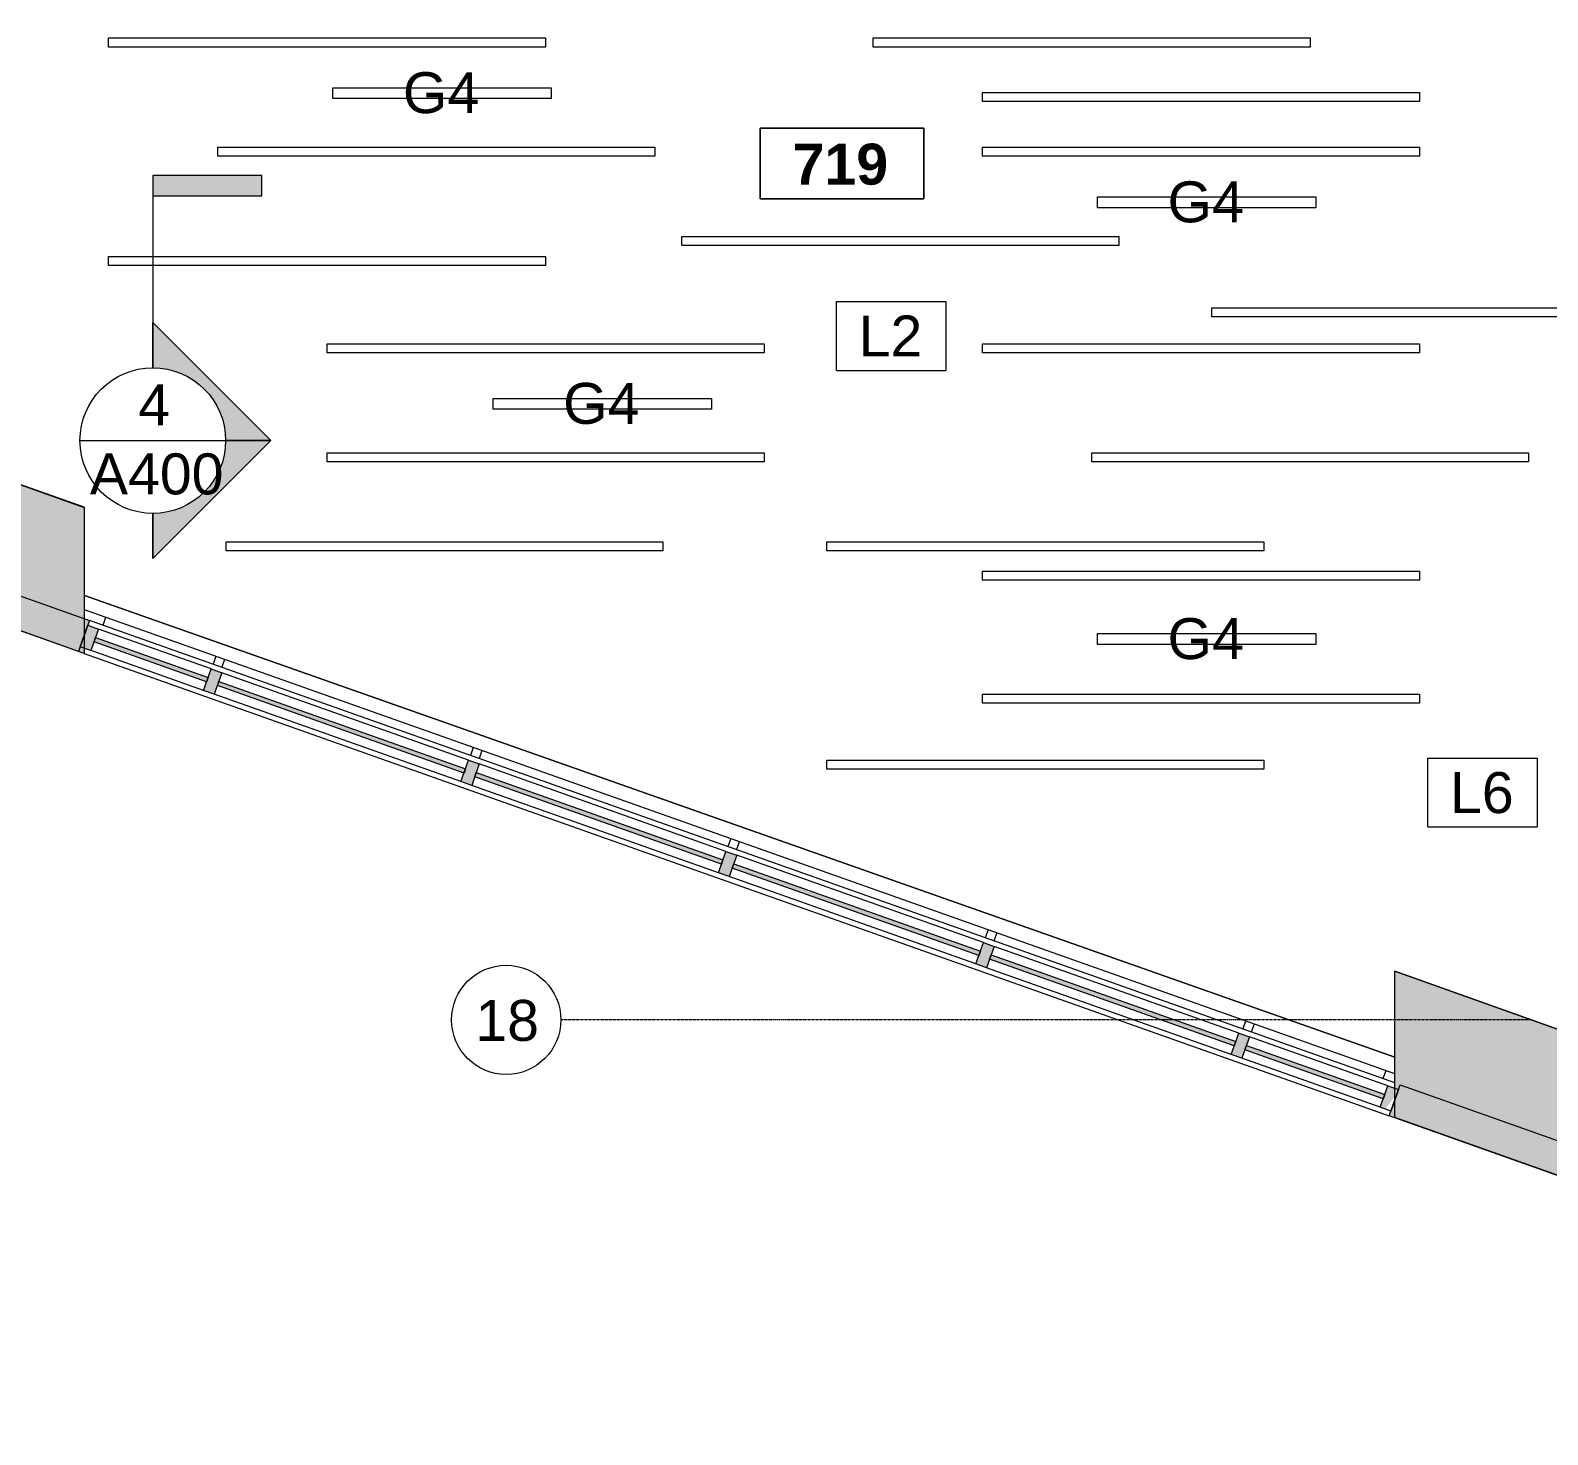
# Model space of a CAD drawing. Header units: inches. Extents: x -2332 to 1043, y -456 to 2193.
# Drawn here: x 502.2 to 835.6, y -453.5 to -144.8 of the extents above; entities that cross this region are included whole.
import ezdxf

# ---------------------------------------------------------------- set-up
doc = ezdxf.new("R2010")
doc.units = ezdxf.units.IN
doc.header["$MEASUREMENT"] = 0
doc.linetypes.add('Grid Line 1_2_', pattern=[0.875, 0.5, -0.125, 0.125, -0.125])
for name, color, linetype, lineweight in [('5033_00_7th-9th Floors_Updated_dwg', 8, 'Continuous', 9), ('A-ANNO-KEYN', 231, 'Continuous', 9), ('A-AREA-IDEN', 2, 'Continuous', 9), ('A-CLNG', 13, 'Continuous', 13), ('A-COLS', 52, 'Continuous', 13), ('A-GLAZ-CURT', 52, 'Continuous', 13), ('A-GLAZ-CWMG', 51, 'Continuous', 13), ('A-Glaz-Exst', 7, 'Continuous', 9), ('A-Shell', 7, 'Continuous', 9), ('A-WALL-PATT', 111, 'Continuous', 13), ('COLUMN', 7, 'Continuous', 9), ('E-LITE-EQPM', 33, 'Continuous', 9), ('E-LITE-EQPM-IDEN', 33, 'Continuous', 9), ('G-ANNO-SYMB', 111, 'Continuous', 9), ('I-WALL', 2, 'Continuous', 13), ('S-GRID', 1, 'Continuous', 9), ('S-GRID-IDEN', 1, 'Continuous', 9)]:
    doc.layers.add(name, color=color, linetype=linetype, lineweight=lineweight)
doc.styles.add('Arial', font='arial.ttf', dxfattribs={"height": 9})
doc.styles.add('Swis721 Lt BT_2', font='swissl.ttf', dxfattribs={"height": 9})
doc.styles.add('Swis721 Lt BT_B', font='', dxfattribs={"height": 9})
doc.styles.get('Swis721 Lt BT_B').set_extended_font_data('Swis721 Lt BT', bold=True)

# ---------------------------------------------------------------- blocks, each defined once
blk = doc.blocks.new('5033_00_7th-9th Floors_Updated_dwg_column casing-V19-7TH FLOOR REFLECTED CEILING PLAN')
at = {"layer": 'COLUMN'}
for p, q in [((-1429.54, -221.41), (-1457.08, -211.6)), ((-1397.06, -232.99), (-1425.79, -222.75))]:
    blk.add_line(p, q, dxfattribs=at)
blk = doc.blocks.new('5033_00_7th-9th Floors_Updated_dwg_column casing-9774975-7TH FLOOR REFLECTED CEILING PLAN')
at = {"layer": 'COLUMN'}
blk.add_line((-1397.06, -232.99), (-1457.08, -211.6), dxfattribs=at)
blk = doc.blocks.new('5033_00_7th-9th Floors_Updated_dwg-8585573-7TH FLOOR REFLECTED CEILING PLAN')
at = {"layer": 'A-Glaz-Exst'}
for p, q in [((801.98, -554.19), (514.07, -452.16)), ((518.19, -455.55), (518.8, -453.82)), ((542.98, -462.39), (542.37, -464.12)), ((544.86, -463.06), (544.25, -464.79)), ((599.53, -482.43), (598.92, -484.17)), ((601.41, -483.1), (600.8, -484.83)), ((656.08, -502.47), (655.47, -504.21)), ((657.97, -503.14), (657.36, -504.88)), ((712.64, -522.52), (712.02, -524.26)), ((714.52, -523.18), (713.91, -524.92)), ((769.19, -542.56), (768.58, -544.3)), ((771.08, -543.23), (770.46, -544.97)), ((799.99, -553.47), (799.37, -555.22))]:
    blk.add_line(p, q, dxfattribs=at)
at = {"layer": 'A-Glaz-Exst', "flags": 128}
blk.add_lwpolyline([(801.98, -550.48), (514.11, -449.02)], close=True, dxfattribs=at)
at = {"layer": 'A-Shell'}
blk.add_line((514.11, -449.02), (801.98, -550.48), dxfattribs=at)
for name, p in [('5033_00_7th-9th Floors_Updated_dwg_column casing-V19-7TH FLOOR REFLECTED CEILING PLAN', (1911.06, -196.64)), ('5033_00_7th-9th Floors_Updated_dwg_column casing-V19-7TH FLOOR REFLECTED CEILING PLAN', (1911.06, -196.64)), ('5033_00_7th-9th Floors_Updated_dwg_column casing-9774975-7TH FLOOR REFLECTED CEILING PLAN', (2259.06, -319.99)), ('5033_00_7th-9th Floors_Updated_dwg_column casing-9774975-7TH FLOOR REFLECTED CEILING PLAN', (2259.06, -319.99))]:
    blk.add_blockref(name, p)
blk = doc.blocks.new('Columns 1 - Columns 1-7118049-7TH FLOOR REFLECTED CEILING PLAN')
at = {"layer": 'A-COLS', "lineweight": 9}
h = blk.add_hatch(color=7, dxfattribs=at)
h.paths.add_polyline_path([(862, -405.11), (861.98, -372.97), (801.98, -351.58), (801.98, -383.71), (861.95, -405.09)], flags=0)
h.paths.add_polyline_path([(992.59, -377), (1004.95, -376.98), (1004.95, -365), (986.95, -365), (986.95, -377), (991.45, -377)], flags=0)
h.paths.add_polyline_path([(514, -281.76), (514, -249.63), (453.98, -228.24), (453.98, -260.37), (513.95, -281.74)], flags=0)
h.paths.add_polyline_path([(166, -158.41), (166, -126.28), (105.98, -104.89), (105.98, -137.02), (165.95, -158.39)], flags=0)
h.paths.add_polyline_path([(-182, -35.06), (-182, -2.93), (-242.02, 18.46), (-242.02, -13.67), (-182.05, -35.04)], flags=0)
h.paths.add_polyline_path([(-1982.09, 88.27), (-1922.03, 109.69), (-1922.03, 140.32), (-1982.09, 118.92), (-1982.06, 97), (-1976.88, 98.83), (-1974.21, 91.29), (-1982.09, 88.5), (-1982.09, 88.41)], flags=0)
h.paths.add_polyline_path([(-530, 88.28), (-530, 120.42), (-590.02, 141.81), (-590.02, 109.68), (-530.05, 88.3)], flags=0)
h.paths.add_polyline_path([(829.27, 109), (843.95, 109.02), (843.91, 133), (819.95, 133), (819.95, 109), (828.45, 109)], flags=0)
h.paths.add_polyline_path([(991.45, 115), (1004.95, 115.02), (1004.95, 127), (986.95, 127), (986.95, 115), (990.95, 115)], flags=0)
h.paths.add_polyline_path([(-1634.06, 211.7), (-1574.03, 233.05), (-1574.03, 264.36), (-1634.06, 242.96), (-1634.06, 211.72)], flags=0)
h.paths.add_polyline_path([(-878.47, 211.8), (-878.47, 243.93), (-938.5, 265.32), (-938.5, 233.19), (-878.52, 211.82)], flags=0)
h.paths.add_polyline_path([(483.3, 232), (495.95, 232), (495.95, 256), (472.03, 256), (472.03, 232), (482.96, 232)], flags=0)
h.paths.add_polyline_path([(-1286.05, 334.98), (-1268.05, 341.39), (-1268.05, 345.6), (-1256.05, 349.87), (-1244.05, 345.6), (-1244.05, 341.38), (-1226.05, 335.02), (-1226.06, 367), (-1256.05, 377.69), (-1286.05, 367), (-1286.05, 335.02)], flags=0)
h.paths.add_polyline_path([(-2021.16, 351.64), (-2013.01, 374.21), (-2035.58, 382.36), (-2043.73, 359.79), (-2023.91, 352.63)], flags=0)
h.paths.add_polyline_path([(-208.32, 478), (-200.03, 478), (-200.03, 502), (-219.79, 502), (-224.03, 490.27), (-224.03, 478), (-210.67, 478)], flags=0)
h.paths.add_polyline_path([(-224.03, 501.32), (-223.78, 502), (-224.03, 502)], flags=0)
h.paths.add_polyline_path([(-559.03, 601), (-548.03, 601), (-548.03, 625), (-569.15, 625), (-572.03, 617.05), (-572.03, 601)], flags=0)
h.paths.add_polyline_path([(472.2, 601), (496.2, 601), (496.2, 625), (472.2, 625)], flags=0)
h.paths.add_polyline_path([(831.97, 601.06), (843.95, 601.08), (843.91, 625.06), (819.95, 625.06), (819.95, 601.06), (831.95, 601.06)], flags=0)
h.paths.add_polyline_path([(993.74, 607.06), (1004.95, 607.08), (1004.95, 619.06), (986.95, 619.06), (986.95, 607.06), (991.45, 607.06)], flags=0)
h.paths.add_polyline_path([(-1887.92, 720.64), (-1879.77, 743.21), (-1902.34, 751.36), (-1910.49, 728.79), (-1893.62, 722.69)], flags=0)
h.paths.add_polyline_path([(-903.4, 724), (-896.03, 724), (-896.03, 748), (-920.67, 748), (-920.67, 724), (-910.74, 724)], flags=0)
h.paths.add_polyline_path([(-1610.23, 724), (-1592.03, 724), (-1592.03, 748), (-1616.03, 748), (-1616.03, 724), (-1612.44, 724)], flags=0)
h.paths.add_polyline_path([(-1843.5, 843.64), (-1835.35, 866.21), (-1857.93, 874.36), (-1866.08, 851.79), (-1845.52, 844.36)], flags=0)
h.paths.add_polyline_path([(490.72, 847), (496.2, 847), (496.2, 871), (472.2, 871), (472.2, 847), (477.69, 847)], flags=0)
h.paths.add_polyline_path([(-1612.44, 847), (-1574.05, 847.02), (-1574.06, 871), (-1616.19, 871), (-1616.19, 847)], flags=0)
h.paths.add_polyline_path([(-1243.86, 847.03), (-1243.86, 871), (-1268.03, 871), (-1268.03, 847.03)], flags=0)
h.paths.add_polyline_path([(841.98, 1093), (843.95, 1093.02), (843.91, 1117), (819.95, 1117), (819.95, 1093), (835.45, 1093)], flags=0)
h.paths.add_polyline_path([(495.42, 1093), (495.95, 1093), (495.95, 1117), (471.83, 1117), (471.83, 1093), (495.41, 1093)], flags=0)
h.paths.add_polyline_path([(-1616.3, 1093.21), (-1592.35, 1093.21), (-1592.35, 1117.25), (-1616.3, 1117.25), (-1616.3, 1095.67)], flags=0)
h.paths.add_polyline_path([(-1268.29, 1093.21), (-1244.3, 1093.21), (-1244.3, 1117.25), (-1268.29, 1117.25)], flags=0)
h.paths.add_polyline_path([(991.33, 1099), (1004.95, 1099.02), (1004.95, 1111), (986.95, 1111), (986.95, 1099), (991.2, 1099)], flags=0)
h.paths.add_polyline_path([(-1268.22, 1339.25), (-1244.3, 1339.25), (-1244.3, 1363.25), (-1268.3, 1363.25), (-1268.3, 1339.25)], flags=0)
h.paths.add_polyline_path([(-1616.3, 1339.25), (-1592.3, 1339.25), (-1592.3, 1363.25), (-1616.3, 1363.25), (-1616.3, 1341.67)], flags=0)
h.paths.add_polyline_path([(484, 1462.86), (495.95, 1462.86), (495.95, 1486.86), (471.95, 1486.86), (471.95, 1462.86), (483.85, 1462.86)], flags=0)
h.paths.add_polyline_path([(801.95, 1567), (861.95, 1588.4), (861.95, 1619.14), (850.07, 1619.14), (850, 1619.04), (849.95, 1619.16), (849.95, 1622.86), (801.95, 1605.75), (801.95, 1567.02)], flags=0)
h.paths.add_polyline_path([(-1607.55, 1585.02), (-1592.05, 1585.02), (-1592.05, 1609.02), (-1616.05, 1609.02), (-1616.05, 1585.02)], flags=0)
h.paths.add_polyline_path([(-1256.44, 1585.27), (-1244.3, 1585.27), (-1244.3, 1609.27), (-1268.3, 1609.27), (-1268.3, 1585.27), (-1256.86, 1585.27)], flags=0)
h.paths.add_polyline_path([(-1654.55, 1731.02), (-1654.55, 1776.02), (-1678.05, 1776.02), (-1678.05, 1772.52), (-1658.05, 1772.52), (-1658.05, 1734.52), (-1678.05, 1734.52), (-1678.05, 1731.02), (-1658.05, 1731.02)], flags=0)
h.paths.add_polyline_path([(122.95, 1827.02), (148.95, 1827.02), (148.95, 1853.02), (122.95, 1853.02), (122.95, 1829.42)], flags=0)
h.paths.add_polyline_path([(496.95, 1827.02), (496.95, 1853.02), (470.95, 1853.02), (470.95, 1827.02)], flags=0)
h.paths.add_polyline_path([(-921.05, 1827.02), (-895.05, 1827.02), (-895.05, 1853.02), (-921.05, 1853.02), (-921.05, 1829.42)], flags=0)
h.paths.add_polyline_path([(-572.04, 1827.02), (-547.04, 1827.02), (-547.04, 1853.02), (-573.04, 1853.02), (-573.04, 1827.02)], flags=0)
h.paths.add_polyline_path([(-199.03, 1827.04), (-199.03, 1853.03), (-225.05, 1853.03), (-225.05, 1827.04), (-200.04, 1827.04)], flags=0)
h.paths.add_polyline_path([(-1592.3, 1828.27), (-1592.3, 1852.27), (-1600.05, 1852.27), (-1600.05, 2104.82), (-1574.05, 2104.82), (-1574.05, 2138.82), (-1608.05, 2138.82), (-1608.05, 1852.27), (-1616.3, 1852.27), (-1616.3, 1828.27)], flags=0)
h.paths.add_polyline_path([(-1244.3, 1828.27), (-1244.3, 1852.27), (-1268.3, 1852.27), (-1268.3, 1828.27)], flags=0)
h.paths.add_polyline_path([(-1678.05, 1836.02), (-1620.8, 1836.02), (-1620.8, 1844.02), (-1678.05, 1844.02)], flags=0)
h.paths.add_polyline_path([(831.95, 2100.07), (861.95, 2100.07), (861.95, 2138.82), (801.95, 2138.82), (801.95, 2110.02), (831.95, 2110.02), (831.95, 2104.31)], flags=0)
h.paths.add_polyline_path([(-878.05, 2104.79), (-878.05, 2138.82), (-938.13, 2138.82), (-938.13, 2104.79)], flags=0)
h.paths.add_polyline_path([(-1286.03, 2104.81), (-1225.94, 2104.81), (-1225.94, 2138.82), (-1286.03, 2138.82)], flags=0)
h.paths.add_polyline_path([(454.05, 2104.82), (513.95, 2104.82), (513.95, 2138.82), (454.05, 2138.82)], flags=0)
h.paths.add_polyline_path([(-181.82, 2104.82), (-181.82, 2138.82), (-242.05, 2138.82), (-242.05, 2104.82)], flags=0)
h.paths.add_polyline_path([(-590.05, 2104.82), (-530.05, 2104.82), (-530.05, 2138.82), (-590.05, 2138.82)], flags=0)
h.paths.add_polyline_path([(165.96, 2104.82), (165.96, 2138.82), (105.95, 2138.82), (105.95, 2104.82)], flags=0)
at = {"layer": 'A-COLS', "color": 8, "lineweight": 20}
for p, q in [((453.98, -228.24), (514, -249.63)), ((514, -249.63), (514, -281.76)), ((514, -281.76), (453.98, -260.37)), ((801.98, -383.71), (801.98, -351.58)), ((801.98, -351.58), (862, -372.98)), ((862, -405.11), (801.98, -383.71))]:
    blk.add_line(p, q, dxfattribs=at)
blk = doc.blocks.new('System Panel - Glazed-7506826-7TH FLOOR REFLECTED CEILING PLAN')
at = {"layer": 'A-GLAZ-CURT', "lineweight": 9}
blk.add_hatch(color=7, dxfattribs=at).paths.add_polyline_path([(-16.13, 0.5), (-16.13, -0.5), (16.12, -0.5), (16.12, 0.5), (-1, 0.5)], flags=0)
at = {"layer": 'A-GLAZ-CURT', "color": 8, "lineweight": 20}
for p, q in [((-16.13, -0.5), (-16.13, 0.5)), ((-16.13, 0.5), (16.12, 0.5)), ((16.12, 0.5), (16.12, -0.5)), ((16.12, -0.5), (-16.13, -0.5))]:
    blk.add_line(p, q, dxfattribs=at)
blk = doc.blocks.new('System Panel - Glazed-7506809-7TH FLOOR REFLECTED CEILING PLAN')
at = {"layer": 'A-GLAZ-CURT', "lineweight": 9}
blk.add_hatch(color=7, dxfattribs=at).paths.add_polyline_path([(-13.13, 0.5), (-13.13, -0.5), (13.12, -0.5), (13.12, 0.5), (5.49, 0.5)], flags=0)
at = {"layer": 'A-GLAZ-CURT', "color": 8, "lineweight": 20}
for p, q in [((-13.13, -0.5), (-13.13, 0.5)), ((-13.13, 0.5), (13.12, 0.5)), ((13.12, 0.5), (13.12, -0.5)), ((13.12, -0.5), (-13.13, -0.5))]:
    blk.add_line(p, q, dxfattribs=at)
blk = doc.blocks.new('System Panel - Glazed-7344734-7TH FLOOR REFLECTED CEILING PLAN')
at = {"layer": 'A-GLAZ-CURT', "lineweight": 9}
blk.add_hatch(color=7, dxfattribs=at).paths.add_polyline_path([(-28.75, 0.5), (-28.75, -0.5), (28.75, -0.5), (28.75, 0.5), (-3.69, 0.5)], flags=0)
at = {"layer": 'A-GLAZ-CURT', "color": 8, "lineweight": 20}
for p, q in [((-28.75, -0.5), (-28.75, 0.5)), ((-28.75, 0.5), (28.75, 0.5)), ((28.75, 0.5), (28.75, -0.5)), ((28.75, -0.5), (-28.75, -0.5))]:
    blk.add_line(p, q, dxfattribs=at)
blk = doc.blocks.new('System Panel - Glazed-7506768-7TH FLOOR REFLECTED CEILING PLAN')
at = {"layer": 'A-GLAZ-CURT', "lineweight": 9}
blk.add_hatch(color=7, dxfattribs=at).paths.add_polyline_path([(-28.51, 0.5), (-28.51, -0.5), (28.51, -0.5), (28.51, 0.5)], flags=0)
at = {"layer": 'A-GLAZ-CURT', "color": 8, "lineweight": 20}
for p, q in [((-28.51, -0.5), (-28.51, 0.5)), ((-28.51, 0.5), (28.51, 0.5)), ((28.51, 0.5), (28.51, -0.5)), ((28.51, -0.5), (-28.51, -0.5))]:
    blk.add_line(p, q, dxfattribs=at)
blk = doc.blocks.new('Rectangular Mullion - 2_5_ x 5_ rectangular-7506824-7TH FLOOR REFLECTED CEILING PLAN')
at = {"layer": 'A-GLAZ-CWMG', "lineweight": 9}
for p, q in [((800.46, -376.78), (770.06, -366.01)), ((798.79, -381.5), (768.39, -370.72))]:
    blk.add_line(p, q, dxfattribs=at)
blk = doc.blocks.new('Rectangular Mullion - 2_5_ x 5_ rectangular-7506764-7TH FLOOR REFLECTED CEILING PLAN')
at = {"layer": 'A-GLAZ-CWMG', "lineweight": 9}
for p, q in [((420.65, -242.16), (366.9, -223.11)), ((418.98, -246.87), (365.23, -227.82))]:
    blk.add_line(p, q, dxfattribs=at)
blk = doc.blocks.new('Rectangular Mullion - 2_5_ x 5_ rectangular-7344019-7TH FLOOR REFLECTED CEILING PLAN')
at = {"layer": 'A-GLAZ-CWMG', "lineweight": 9}
for p, q in [((999.58, 1474.3), (999.58, 1531.8)), ((1004.58, 1474.3), (1004.58, 1531.8))]:
    blk.add_line(p, q, dxfattribs=at)
blk = doc.blocks.new('Rectangular Mullion - 2_5_ x 5_ rectangular-7506794-7TH FLOOR REFLECTED CEILING PLAN')
at = {"layer": 'A-GLAZ-CWMG', "lineweight": 9}
for p, q in [((541.94, -285.15), (517.2, -276.38)), ((540.27, -289.86), (515.53, -281.09))]:
    blk.add_line(p, q, dxfattribs=at)
blk = doc.blocks.new('Rectangular Mullion - 2_5_ x 5_ rectangular-7344731-7TH FLOOR REFLECTED CEILING PLAN')
at = {"layer": 'A-GLAZ-CWMG', "lineweight": 9}
blk.add_hatch(color=7, dxfattribs=at).paths.add_polyline_path([(-1.25, -0.5), (-1.25, 2.5), (1.25, 2.5), (1.25, -2.5), (-1.25, -2.5)], flags=0)
at = {"layer": 'A-GLAZ-CWMG', "color": 8, "lineweight": 20}
for p, q in [((1.25, 2.5), (-1.25, 2.5)), ((-1.25, 2.5), (-1.25, -2.5)), ((1.25, -2.5), (1.25, 2.5)), ((-1.25, -2.5), (1.25, -2.5))]:
    blk.add_line(p, q, dxfattribs=at)
blk = doc.blocks.new('Rectangular Mullion - 2_5_ x 5_ rectangular-7504807-7TH FLOOR REFLECTED CEILING PLAN')
at = {"layer": 'A-GLAZ-CWMG', "lineweight": 9}
blk.add_hatch(color=7, dxfattribs=at).paths.add_polyline_path([(-2.5, 2.5), (-0.38, 2.5), (0, 1.41), (0, -2.5), (-2.5, -2.5), (-2.5, 0.5)], flags=0)
at = {"layer": 'A-GLAZ-CWMG', "color": 8, "lineweight": 20}
for p, q in [((0, 2.5), (-2.5, 2.5)), ((-2.5, 2.5), (-2.5, -2.5)), ((0, -2.5), (0, 2.5)), ((-2.5, -2.5), (0, -2.5))]:
    blk.add_line(p, q, dxfattribs=at)
blk = doc.blocks.new('Rectangular Mullion - 2_5_ x 5_ rectangular-7504802-7TH FLOOR REFLECTED CEILING PLAN')
at = {"layer": 'A-GLAZ-CWMG', "lineweight": 9}
blk.add_hatch(color=7, dxfattribs=at).paths.add_polyline_path([(0, 2.5), (-2.5, 2.5), (-2.5, -2.5), (-1.39, -2.5), (0, 1.41)], flags=0)
at = {"layer": 'A-GLAZ-CWMG', "color": 8, "lineweight": 20}
for p, q in [((-2.5, 2.5), (0, 2.5)), ((-2.5, -2.5), (-2.5, 2.5)), ((0, 2.5), (0, -2.5)), ((0, -2.5), (-2.5, -2.5))]:
    blk.add_line(p, q, dxfattribs=at)
blk = doc.blocks.new('SUSPENDED LINEAR_Cooper_NeoRay_Straight and Narrow_22DP_0001 - Type G_3G Pendant Linea_4 Feet-8436090-7TH FLOOR REFLECTED CEILING PLAN')
at = {"layer": 'E-LITE-EQPM'}
for p, q in [((1.1875, 24), (-1.1875, 24)), ((-1.1875, 24), (-1.1875, -24)), ((1.1875, -24), (1.1875, 24)), ((-1.1875, -24), (1.1875, -24))]:
    blk.add_line(p, q, dxfattribs=at)
blk = doc.blocks.new('Ceilings 4 - Ceilings 3-7817608-7TH FLOOR REFLECTED CEILING PLAN')
at = {"layer": 'A-CLNG'}
for p, q in [((536.53, -151.89), (536.53, -149.89)), ((536.53, -149.89), (632.53, -149.89)), ((632.53, -149.89), (632.53, -151.89)), ((632.53, -151.89), (536.53, -151.89))]:
    blk.add_line(p, q, dxfattribs=at)
blk = doc.blocks.new('Ceilings 5 - Ceilings 3-7817841-7TH FLOOR REFLECTED CEILING PLAN')
at = {"layer": 'A-CLNG'}
for p, q in [((536.53, -151.89), (536.53, -149.89)), ((536.53, -149.89), (632.53, -149.89)), ((632.53, -149.89), (632.53, -151.89)), ((632.53, -151.89), (536.53, -151.89))]:
    blk.add_line(p, q, dxfattribs=at)
blk = doc.blocks.new('Ceilings 12 - Ceilings 3-7817885-7TH FLOOR REFLECTED CEILING PLAN')
at = {"layer": 'A-CLNG'}
for p, q in [((536.53, -151.89), (536.53, -149.89)), ((536.53, -149.89), (632.53, -149.89)), ((632.53, -149.89), (632.53, -151.89)), ((632.53, -151.89), (536.53, -151.89))]:
    blk.add_line(p, q, dxfattribs=at)
blk = doc.blocks.new('Ceilings 14 - Ceilings 3-7817927-7TH FLOOR REFLECTED CEILING PLAN')
at = {"layer": 'A-CLNG'}
for p, q in [((536.53, -151.89), (536.53, -149.89)), ((536.53, -149.89), (632.53, -149.89)), ((632.53, -149.89), (632.53, -151.89)), ((632.53, -151.89), (536.53, -151.89))]:
    blk.add_line(p, q, dxfattribs=at)
blk = doc.blocks.new('Ceilings 16 - Ceilings 3-7818003-7TH FLOOR REFLECTED CEILING PLAN')
at = {"layer": 'A-CLNG'}
for p, q in [((536.53, -151.89), (536.53, -149.89)), ((536.53, -149.89), (632.53, -149.89)), ((632.53, -149.89), (632.53, -151.89)), ((632.53, -151.89), (536.53, -151.89))]:
    blk.add_line(p, q, dxfattribs=at)
blk = doc.blocks.new('Ceilings 17 - Ceilings 3-7818247-7TH FLOOR REFLECTED CEILING PLAN')
at = {"layer": 'A-CLNG'}
for p, q in [((536.53, -151.89), (536.53, -149.89)), ((536.53, -149.89), (632.53, -149.89)), ((632.53, -149.89), (632.53, -151.89)), ((632.53, -151.89), (536.53, -151.89))]:
    blk.add_line(p, q, dxfattribs=at)
blk = doc.blocks.new('Ceilings 18 - Ceilings 3-7818312-7TH FLOOR REFLECTED CEILING PLAN')
at = {"layer": 'A-CLNG'}
for p, q in [((536.53, -151.89), (536.53, -149.89)), ((536.53, -149.89), (632.53, -149.89)), ((632.53, -149.89), (632.53, -151.89)), ((632.53, -151.89), (536.53, -151.89))]:
    blk.add_line(p, q, dxfattribs=at)
blk = doc.blocks.new('Ceilings 20 - Ceilings 3-7818399-7TH FLOOR REFLECTED CEILING PLAN')
at = {"layer": 'A-CLNG'}
for p, q in [((536.53, -151.89), (536.53, -149.89)), ((536.53, -149.89), (632.53, -149.89)), ((632.53, -149.89), (632.53, -151.89)), ((632.53, -151.89), (536.53, -151.89))]:
    blk.add_line(p, q, dxfattribs=at)
blk = doc.blocks.new('Ceilings 21 - Ceilings 3-7818420-7TH FLOOR REFLECTED CEILING PLAN')
at = {"layer": 'A-CLNG'}
for p, q in [((536.53, -151.89), (536.53, -149.89)), ((536.53, -149.89), (632.53, -149.89)), ((632.53, -149.89), (632.53, -151.89)), ((632.53, -151.89), (536.53, -151.89))]:
    blk.add_line(p, q, dxfattribs=at)
blk = doc.blocks.new('Ceilings 25 - Ceilings 3-7818580-7TH FLOOR REFLECTED CEILING PLAN')
at = {"layer": 'A-CLNG'}
for p, q in [((536.53, -151.89), (536.53, -149.89)), ((536.53, -149.89), (632.53, -149.89)), ((632.53, -149.89), (632.53, -151.89)), ((632.53, -151.89), (536.53, -151.89))]:
    blk.add_line(p, q, dxfattribs=at)
blk = doc.blocks.new('Ceilings 26 - Ceilings 3-7818618-7TH FLOOR REFLECTED CEILING PLAN')
at = {"layer": 'A-CLNG'}
for p, q in [((536.53, -151.89), (536.53, -149.89)), ((536.53, -149.89), (632.53, -149.89)), ((632.53, -149.89), (632.53, -151.89)), ((632.53, -151.89), (536.53, -151.89))]:
    blk.add_line(p, q, dxfattribs=at)
blk = doc.blocks.new('Ceilings 9 - Ceilings 3-8149832-7TH FLOOR REFLECTED CEILING PLAN')
at = {"layer": 'A-CLNG'}
for p, q in [((536.53, -151.89), (536.53, -149.89)), ((536.53, -149.89), (632.53, -149.89)), ((632.53, -149.89), (632.53, -151.89)), ((632.53, -151.89), (536.53, -151.89))]:
    blk.add_line(p, q, dxfattribs=at)
blk = doc.blocks.new('Ceilings 10 - Ceilings 3-8149875-7TH FLOOR REFLECTED CEILING PLAN')
at = {"layer": 'A-CLNG'}
for p, q in [((536.53, -151.89), (536.53, -149.89)), ((536.53, -149.89), (632.53, -149.89)), ((632.53, -149.89), (632.53, -151.89)), ((632.53, -151.89), (536.53, -151.89))]:
    blk.add_line(p, q, dxfattribs=at)
blk = doc.blocks.new('Ceilings 11 - Ceilings 3-8149917-7TH FLOOR REFLECTED CEILING PLAN')
at = {"layer": 'A-CLNG'}
for p, q in [((536.53, -151.89), (536.53, -149.89)), ((536.53, -149.89), (632.53, -149.89)), ((632.53, -149.89), (632.53, -151.89)), ((632.53, -151.89), (536.53, -151.89))]:
    blk.add_line(p, q, dxfattribs=at)
blk = doc.blocks.new('Ceilings 28 - Ceilings 3-8149952-7TH FLOOR REFLECTED CEILING PLAN')
at = {"layer": 'A-CLNG'}
for p, q in [((536.53, -151.89), (536.53, -149.89)), ((536.53, -149.89), (632.53, -149.89)), ((632.53, -149.89), (632.53, -151.89)), ((632.53, -151.89), (536.53, -151.89))]:
    blk.add_line(p, q, dxfattribs=at)
blk = doc.blocks.new('Ceilings 29 - Ceilings 3-8149993-7TH FLOOR REFLECTED CEILING PLAN')
at = {"layer": 'A-CLNG'}
for p, q in [((536.53, -151.89), (536.53, -149.89)), ((536.53, -149.89), (632.53, -149.89)), ((632.53, -149.89), (632.53, -151.89)), ((632.53, -151.89), (536.53, -151.89))]:
    blk.add_line(p, q, dxfattribs=at)
blk = doc.blocks.new('Ceilings 33 - Ceilings 3-8150031-7TH FLOOR REFLECTED CEILING PLAN')
at = {"layer": 'A-CLNG'}
for p, q in [((536.53, -151.89), (536.53, -149.89)), ((536.53, -149.89), (632.53, -149.89)), ((632.53, -149.89), (632.53, -151.89)), ((632.53, -151.89), (536.53, -151.89))]:
    blk.add_line(p, q, dxfattribs=at)
blk = doc.blocks.new('Room Tag - Number Only-4120135-7TH FLOOR REFLECTED CEILING PLAN')
at = {"layer": 'A-AREA-IDEN'}
for p, q in [((-0.1881, -0.1636), (-0.1881, -0.0018)), ((-0.1881, -0.0018), (0.1869, -0.0018)), ((0.1869, -0.0018), (-0.1881, -0.0018)), ((-0.1881, -0.0018), (-0.1881, -0.1636)), ((0.1869, -0.0018), (0.1869, -0.1636)), ((0.1869, -0.1636), (0.1869, -0.0018)), ((0.1869, -0.1636), (-0.1881, -0.1636)), ((-0.1881, -0.1636), (0.1869, -0.1636))]:
    blk.add_line(p, q, dxfattribs=at)
blk = doc.blocks.new('Keynote Tag - Keynote Number - Boxed-135510-7TH FLOOR REFLECTED CEILING PLAN')
at = {"layer": 'A-ANNO-KEYN'}
for p, q in [((-0.125, -0.0792), (-0.125, 0.0781)), ((-0.125, 0.0781), (0.125, 0.0781)), ((0.125, 0.0781), (0.125, -0.0792)), ((-0.125, -0.0792), (0.125, -0.0792))]:
    blk.add_line(p, q, dxfattribs=at)
blk = doc.blocks.new('Grid - Grid Head - Circle-50561-7TH FLOOR REFLECTED CEILING PLAN')
at = {"layer": 'S-GRID-IDEN'}
blk.add_circle((0, 0), 0.125, dxfattribs=at)
blk = doc.blocks.new('Drafting View - 3_32_ x 3_8_-334918-7TH FLOOR REFLECTED CEILING PLAN')
at = {"layer": 'G-ANNO-SYMB'}
blk.add_hatch(color=256, dxfattribs=at).paths.add_polyline_path([(0, 0.2495), (0, 0), (-0.0469, 0), (-0.0469, 0.2495)], flags=0)
for p, q in [((0, 0.2495), (-0.0469, 0.2495)), ((-0.0469, 0.2495), (-0.0469, 0)), ((0, 0), (0, 0.2495)), ((-0.0469, 0), (0, 0))]:
    blk.add_line(p, q, dxfattribs=at)
blk = doc.blocks.new('Drafting View - Section Head - Filled-1367765-7TH FLOOR REFLECTED CEILING PLAN')
at = {"layer": 'G-ANNO-SYMB'}
h = blk.add_hatch(color=256, dxfattribs=at)
edge = h.paths.add_edge_path(flags=0)
edge.add_line((-0.5202, 0), (-0.25, 0.2702))
edge.add_line((-0.25, 0.2702), (-0.25, 0.1667))
edge.add_arc((-0.25, 0), 0.1667, 90, 180)
edge.add_line((-0.4167, 0), (-0.5202, 0))
h = blk.add_hatch(color=256, dxfattribs=at)
edge = h.paths.add_edge_path(flags=0)
edge.add_line((0.0202, 0), (-0.0833, 0))
edge.add_arc((-0.25, 0), 0.1667, 0, 90)
edge.add_line((-0.25, 0.1667), (-0.25, 0.2702))
edge.add_line((-0.25, 0.2702), (0.0202, 0))
for p, q in [((-0.25, 0.2702), (-0.5202, 0)), ((-0.25, 0.2702), (-0.5202, 0)), ((-0.25, 0.2702), (0.0202, 0)), ((-0.25, 0.1667), (-0.25, 0.2702)), ((0.0202, 0), (-0.25, 0.2702)), ((-0.25, 0.2702), (-0.25, 0.1667)), ((-0.5202, 0), (-0.4167, 0)), ((-0.0833, 0), (0.0202, 0)), ((-0.5202, 0), (-0.4167, 0)), ((-0.4167, 0), (-0.5202, 0)), ((0.0202, 0), (-0.0833, 0)), ((-0.0833, 0), (0.0202, 0))]:
    blk.add_line(p, q, dxfattribs=at)
for start, end in [(0, 180), (360, 180), (90, 180), (0, 90), (180, 360)]:
    blk.add_arc((-0.25, 0), 0.1667, start, end, dxfattribs=at)

msp = doc.modelspace()

# ---------------------------------------------------------------- hatches: boundary and pattern name
at = {"layer": 'A-WALL-PATT', "lineweight": 9}
h = msp.add_hatch(color=7, dxfattribs=at)
h.paths.add_polyline_path([(998.45426, -453.45337), (998.45426, -449.61444), (997.24543, -453.0249), (997.87565, -453.24828)], flags=0)
h.paths.add_polyline_path([(852.47287, -401.71058), (801.97804, -383.69481), (801.97804, -379.98552), (800.77288, -383.38563), (844.003, -398.70845)], flags=0)
h.paths.add_polyline_path([(862.003, -401.26126), (863.21994, -397.82791), (862.003, -397.39656), (862.003, -398.52912)], flags=0)
h.paths.add_polyline_path([(504.53487, -278.3847), (453.97804, -260.34683), (453.97804, -256.63755), (452.77284, -260.03776), (503.74775, -278.10571)], flags=0)
h.paths.add_polyline_path([(514.003, -277.91329), (515.21991, -274.48004), (514.003, -274.04871), (514.003, -274.48004)], flags=0)
h.paths.add_polyline_path([(156.62181, -155.06767), (105.97804, -136.99881), (105.97804, -133.28957), (104.7728, -136.6899), (148.003, -152.01275)], flags=0)
h.paths.add_polyline_path([(166.003, -154.56531), (167.21987, -151.13218), (166.003, -150.70086), (166.003, -151.13218)], flags=0)
h.paths.add_polyline_path([(-191.31619, -31.74179), (-242.02196, -13.65084), (-242.02196, -9.9416), (-243.22724, -13.34203), (-199.997, -28.6649)], flags=0)
h.paths.add_polyline_path([(-181.997, -31.21734), (-180.78017, -27.78431), (-181.997, -27.35301), (-181.997, -27.78431)], flags=0)
h.paths.add_polyline_path([(-539.2542, 91.58409), (-590.02196, 109.69713), (-590.02196, 113.40637), (-591.22728, 110.00583), (-547.997, 94.68295)], flags=0)
h.paths.add_polyline_path([(-529.997, 92.13063), (-528.78021, 95.56355), (-529.997, 95.99484), (-529.997, 95.56355)], flags=0)
h.paths.add_polyline_path([(-887.69128, 215.08686), (-938.49616, 233.21314), (-938.49616, 236.92242), (-939.70151, 233.52177), (-896.47119, 218.19888)], flags=0)
h.paths.add_polyline_path([(-878.47119, 215.64668), (-877.25444, 219.07949), (-878.47119, 219.51077), (-878.47119, 219.07949)], flags=0)
h.paths.add_polyline_path([(-1226.04574, 338.84375), (-1224.82899, 342.27655), (-1226.04574, 342.70782), (-1226.04574, 341.2081)], flags=0)

# ---------------------------------------------------------------- linework, layer by layer
at = {"layer": 'G-ANNO-SYMB'}
for p, q in [((529.10973, -181.17907), (529.10973, -210.96154)), ((513.10973, -234.96154), (545.10973, -234.96154))]:
    msp.add_line(p, q, dxfattribs=at)
at = {"layer": 'I-WALL', "color": 8, "lineweight": 20}
for p, q in [((455.19494, -253.20432), (515.21991, -274.48004)), ((512.79781, -281.31348), (452.77284, -260.03776)), ((515.21991, -274.48004), (512.79781, -281.31348)), ((800.77288, -383.38563), (803.19498, -376.55219)), ((803.19498, -376.55219), (863.21994, -397.82791)), ((860.79785, -404.66135), (800.77288, -383.38563))]:
    msp.add_line(p, q, dxfattribs=at)
at = {"layer": 'I-WALL', "lineweight": 9}
for p, q in [((801.97804, -376.12084), (515.21991, -274.48004)), ((514.003, -281.74066), (800.77288, -383.38563))]:
    msp.add_line(p, q, dxfattribs=at)
at = {"layer": 'S-GRID', "linetype": 'Grid Line 1_2_'}
msp.add_line((831.99052, -362.27985), (618.76434, -362.27985), dxfattribs=at)

# ---------------------------------------------------------------- block references
at = {"layer": '5033_00_7th-9th Floors_Updated_dwg', "color": 7}
msp.add_blockref('5033_00_7th-9th Floors_Updated_dwg-8585573-7TH FLOOR REFLECTED CEILING PLAN', (0, 180.01878), dxfattribs=at)
at = {"layer": 'A-ANNO-KEYN', "xscale": 95.99999999999994, "yscale": 95.99999999999994, "zscale": 95.99999999999994}
for p in [(691.33607, -211.91663), (821.28589, -312.27776)]:
    msp.add_blockref('Keynote Tag - Keynote Number - Boxed-135510-7TH FLOOR REFLECTED CEILING PLAN', p, dxfattribs=at)
at = {"layer": 'A-AREA-IDEN', "xscale": 95.99999999999994, "yscale": 95.99999999999994, "zscale": 95.99999999999994}
msp.add_blockref('Room Tag - Number Only-4120135-7TH FLOOR REFLECTED CEILING PLAN', (680.58893, -166.09148), dxfattribs=at)
at = {"layer": 'A-CLNG'}
for name, p in [('Ceilings 4 - Ceilings 3-7817608-7TH FLOOR REFLECTED CEILING PLAN', (-17.1296, 3.43112)), ('Ceilings 14 - Ceilings 3-7817927-7TH FLOOR REFLECTED CEILING PLAN', (150.8704, 3.43112)), ('Ceilings 16 - Ceilings 3-7818003-7TH FLOOR REFLECTED CEILING PLAN', (174.8704, -8.56888)), ('Ceilings 5 - Ceilings 3-7817841-7TH FLOOR REFLECTED CEILING PLAN', (6.8704, -20.56888)), ('Ceilings 12 - Ceilings 3-7817885-7TH FLOOR REFLECTED CEILING PLAN', (174.8704, -20.56888)), ('Ceilings 10 - Ceilings 3-8149875-7TH FLOOR REFLECTED CEILING PLAN', (108.79364, -40.17155)), ('Ceilings 9 - Ceilings 3-8149832-7TH FLOOR REFLECTED CEILING PLAN', (-17.1296, -44.56888)), ('Ceilings 11 - Ceilings 3-8149917-7TH FLOOR REFLECTED CEILING PLAN', (225.29026, -55.8494)), ('Ceilings 17 - Ceilings 3-7818247-7TH FLOOR REFLECTED CEILING PLAN', (30.8704, -63.76929)), ('Ceilings 18 - Ceilings 3-7818312-7TH FLOOR REFLECTED CEILING PLAN', (174.8704, -63.76929)), ('Ceilings 20 - Ceilings 3-7818399-7TH FLOOR REFLECTED CEILING PLAN', (30.8704, -87.76929)), ('Ceilings 21 - Ceilings 3-7818420-7TH FLOOR REFLECTED CEILING PLAN', (198.8704, -87.76929)), ('Ceilings 33 - Ceilings 3-8150031-7TH FLOOR REFLECTED CEILING PLAN', (8.66772, -107.30253)), ('Ceilings 29 - Ceilings 3-8149993-7TH FLOOR REFLECTED CEILING PLAN', (140.66772, -107.30253)), ('Ceilings 25 - Ceilings 3-7818580-7TH FLOOR REFLECTED CEILING PLAN', (174.8704, -113.76929)), ('Ceilings 26 - Ceilings 3-7818618-7TH FLOOR REFLECTED CEILING PLAN', (174.8704, -140.76929)), ('Ceilings 28 - Ceilings 3-8149952-7TH FLOOR REFLECTED CEILING PLAN', (140.66772, -155.30253))]:
    msp.add_blockref(name, p, dxfattribs=at)
at = {"layer": 'A-COLS', "lineweight": 9}
msp.add_blockref('Columns 1 - Columns 1-7118049-7TH FLOOR REFLECTED CEILING PLAN', (0, 0), dxfattribs=at)
at = {"layer": 'A-GLAZ-CURT', "lineweight": 9, "rotation": 160.4832378255217}
for name, p in [('System Panel - Glazed-7506809-7TH FLOOR REFLECTED CEILING PLAN', (528.73388, -283.12306)), ('System Panel - Glazed-7344734-7TH FLOOR REFLECTED CEILING PLAN', (570.55927, -297.94798)), ('System Panel - Glazed-7344734-7TH FLOOR REFLECTED CEILING PLAN', (627.11189, -317.99294)), ('System Panel - Glazed-7344734-7TH FLOOR REFLECTED CEILING PLAN', (683.66452, -338.03789)), ('System Panel - Glazed-7506768-7TH FLOOR REFLECTED CEILING PLAN', (739.99548, -358.00428)), ('System Panel - Glazed-7506826-7TH FLOOR REFLECTED CEILING PLAN', (784.42683, -373.75288))]:
    msp.add_blockref(name, p, dxfattribs=at)
at = {"layer": 'A-GLAZ-CWMG', "lineweight": 9, "extrusion": (0, 0, -1), "rotation": 19.51676217447835}
for name, p in [('Rectangular Mullion - 2_5_ x 5_ rectangular-7504807-7TH FLOOR REFLECTED CEILING PLAN', (-514.00664, -277.90302)), ('Rectangular Mullion - 2_5_ x 5_ rectangular-7344731-7TH FLOOR REFLECTED CEILING PLAN', (-542.28295, -287.9255)), ('Rectangular Mullion - 2_5_ x 5_ rectangular-7344731-7TH FLOOR REFLECTED CEILING PLAN', (-598.83558, -307.97046)), ('Rectangular Mullion - 2_5_ x 5_ rectangular-7344731-7TH FLOOR REFLECTED CEILING PLAN', (-655.38821, -328.01542)), ('Rectangular Mullion - 2_5_ x 5_ rectangular-7344731-7TH FLOOR REFLECTED CEILING PLAN', (-711.94083, -348.06037)), ('Rectangular Mullion - 2_5_ x 5_ rectangular-7344731-7TH FLOOR REFLECTED CEILING PLAN', (-768.05013, -367.94819))]:
    msp.add_blockref(name, p, dxfattribs=at)
at = {"layer": 'A-GLAZ-CWMG', "lineweight": 9}
for name, p in [('Rectangular Mullion - 2_5_ x 5_ rectangular-7506794-7TH FLOOR REFLECTED CEILING PLAN', (0, 0)), ('Rectangular Mullion - 2_5_ x 5_ rectangular-7506764-7TH FLOOR REFLECTED CEILING PLAN', (347.05749, -123.01378)), ('Rectangular Mullion - 2_5_ x 5_ rectangular-7506824-7TH FLOOR REFLECTED CEILING PLAN', (0, 0))]:
    msp.add_blockref(name, p, dxfattribs=at)
for name, p, rotation in [('Rectangular Mullion - 2_5_ x 5_ rectangular-7344019-7TH FLOOR REFLECTED CEILING PLAN', (1652.46805, -1744.59289), 70.48323782552184), ('Rectangular Mullion - 2_5_ x 5_ rectangular-7344019-7TH FLOOR REFLECTED CEILING PLAN', (1709.02068, -1764.63785), 70.4832378255218), ('Rectangular Mullion - 2_5_ x 5_ rectangular-7344019-7TH FLOOR REFLECTED CEILING PLAN', (1765.57331, -1784.68281), 70.48323782552181), ('Rectangular Mullion - 2_5_ x 5_ rectangular-7504802-7TH FLOOR REFLECTED CEILING PLAN', (801.98171, -379.97517), 340.4832378255217)]:
    msp.add_blockref(name, p, dxfattribs=dict(at, rotation=rotation))
at = {"layer": 'E-LITE-EQPM', "extrusion": (0, 0, -1), "rotation": 270.0000000000001}
for p in [(-592.66695, -158.57392), (-760.66695, -182.57392), (-627.87849, -226.86389), (-760.66695, -278.57392)]:
    msp.add_blockref('SUSPENDED LINEAR_Cooper_NeoRay_Straight and Narrow_22DP_0001 - Type G_3G Pendant Linea_4 Feet-8436090-7TH FLOOR REFLECTED CEILING PLAN', p, dxfattribs=at)
at = {"layer": 'G-ANNO-SYMB', "xscale": 95.99999999999994, "yscale": 95.99999999999994, "zscale": 95.99999999999994, "rotation": 269.9999999999996}
msp.add_blockref('Drafting View - 3_32_ x 3_8_-334918-7TH FLOOR REFLECTED CEILING PLAN', (529.10973, -181.17907), dxfattribs=at)
at = {"layer": 'G-ANNO-SYMB', "extrusion": (0, 0, -1), "xscale": 95.99999999999994, "yscale": 95.99999999999994, "zscale": 95.99999999999994, "rotation": 90.00000000000053}
msp.add_blockref('Drafting View - Section Head - Filled-1367765-7TH FLOOR REFLECTED CEILING PLAN', (-529.10973, -210.96154), dxfattribs=at)
at = {"layer": 'S-GRID-IDEN', "xscale": 95.99999999999994, "yscale": 95.99999999999994, "zscale": 95.99999999999994, "rotation": 89.99999999999982}
msp.add_blockref('Grid - Grid Head - Circle-50561-7TH FLOOR REFLECTED CEILING PLAN', (606.76434, -362.27985), dxfattribs=at)

# ---------------------------------------------------------------- texts
at = {"layer": 'A-ANNO-KEYN', "char_height": 9, "width": 16.968, "attachment_point": 1, "style": 'Arial'}
for s, insert in [('L2', (684.18421, -207.46477)), ('L6', (814.13403, -307.8259))]:
    msp.add_mtext(s, dxfattribs=dict(at, insert=insert))
at = {"layer": 'A-AREA-IDEN', "insert": (669.69313, -169.69367), "char_height": 9, "width": 25.452, "attachment_point": 1, "style": 'Swis721 Lt BT_B'}
msp.add_mtext('719', dxfattribs=at)
at = {"layer": 'E-LITE-EQPM-IDEN', "char_height": 9, "width": 20.604, "attachment_point": 1, "style": 'Arial'}
for insert in [(584.06292, -153.98416), (752.06292, -177.98416), (619.27446, -222.27413), (752.06292, -273.98416)]:
    msp.add_mtext('G4', dxfattribs=dict(at, insert=insert))
at = {"layer": 'G-ANNO-SYMB', "char_height": 9, "attachment_point": 1, "style": 'Swis721 Lt BT_2'}
for s, insert, width in [('4', (525.92103, -222.5858), 8.181), ('A400', (515.28166, -237.77077), 33.936)]:
    msp.add_mtext(s, dxfattribs=dict(at, insert=insert, width=width))
at = {"layer": 'S-GRID-IDEN', "insert": (599.9831, -357.89981), "char_height": 9, "width": 16.362, "attachment_point": 1, "style": 'Swis721 Lt BT_2'}
msp.add_mtext('18', dxfattribs=at)

doc.saveas('drawing.dxf')
